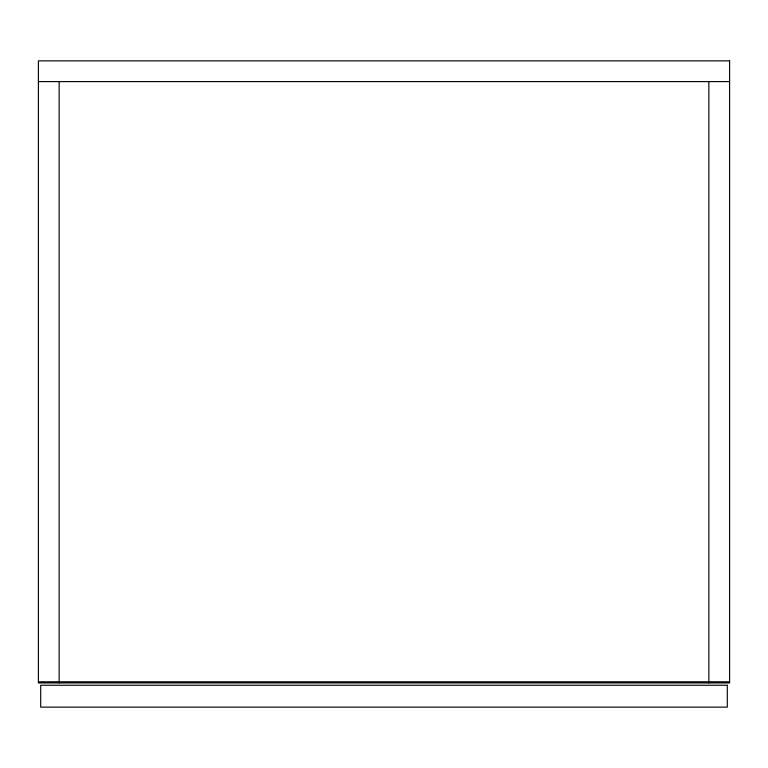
<?xml version="1.0" encoding="UTF-8"?>
<svg xmlns="http://www.w3.org/2000/svg" width="768" height="768" viewBox="0 0 768 768"><rect width="100%" height="100%" fill="white"/><g stroke="black" fill="none" stroke-linecap="round" stroke-linejoin="round"><path stroke-width="1.15" d="M38.4 81.6L729.6 81.6M38.4 681.792L729.6 681.792M708.864 81.6L708.864 682.944M59.136 81.6L59.136 682.944M729.6 60.864L38.4 60.864L38.4 682.944L729.6 682.944L729.6 60.864M727.296 685.248L40.704 685.248L40.704 707.136L727.296 707.136L727.296 685.248"/></g></svg>
